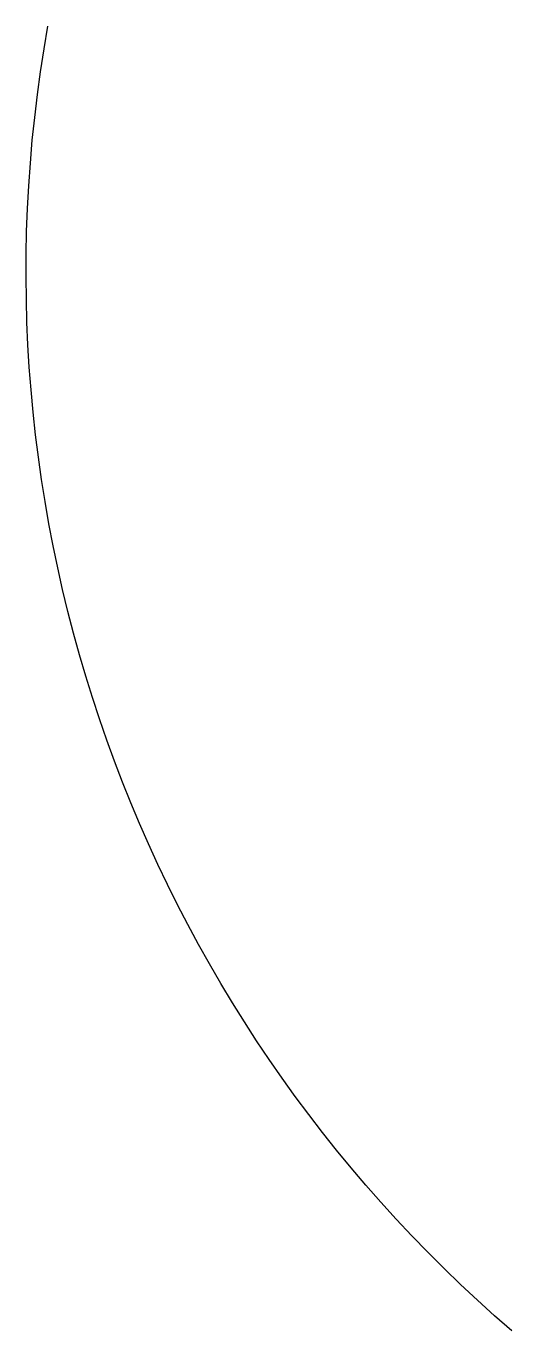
# Model space of a CAD drawing. Extents: x 29.8 to 52.6, y 28.1 to 89.2.
import ezdxf

# ---------------------------------------------------------------- set-up
doc = ezdxf.new("R2010")
doc.units = 0
doc.layers.get('0').update_dxf_attribs({"linetype": 'CONTINUOUS'})

msp = doc.modelspace()

# ---------------------------------------------------------------- linework, layer by layer
msp.add_lwpolyline([(52.574, 28.088, -0.265274), (30.859, 89.157)], format="xyb")

doc.saveas('drawing.dxf')
